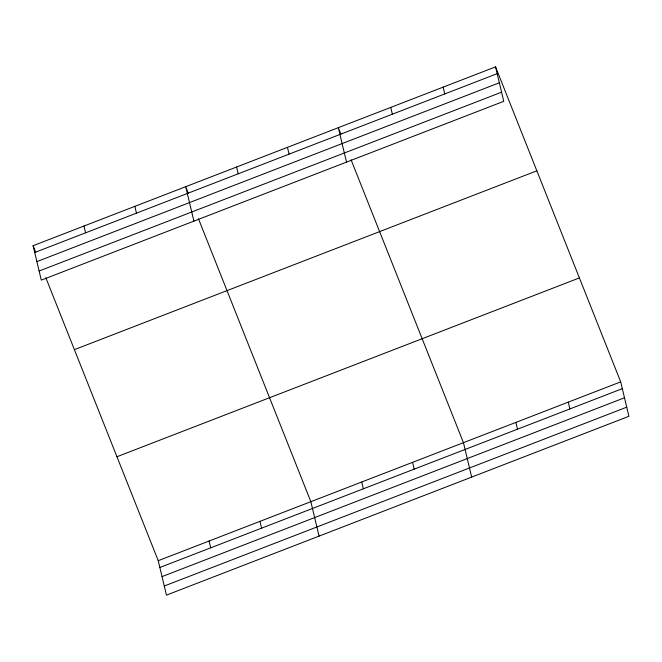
<?xml version="1.0" encoding="UTF-8"?>
<svg xmlns="http://www.w3.org/2000/svg" width="662" height="662" viewBox="0 0 662 662"><rect width="100%" height="100%" fill="white"/><g stroke="black" fill="none" stroke-linecap="round" stroke-linejoin="round"><path stroke-width="0.99" d="M495.557 66.87L503.757 101.311L41.301 280.134L33.1 245.701L495.557 66.87L620.699 381.866L628.9 416.299L166.443 595.13L158.243 560.689L45.868 277.825M34.722 252.495L497.17 73.664M36.89 261.614L499.347 82.783M39.132 271.015L501.581 92.184M74.401 349.644L536.849 170.813M116.942 456.747L579.399 277.916M158.243 560.689L620.699 381.866M159.865 567.491L622.313 388.66M162.033 576.61L624.489 397.779M164.275 586.011L626.724 407.18M340.947 134.287L338.323 127.667L346.524 162.107M351.083 159.799L463.458 442.663L471.667 477.103M188.339 193.296L185.708 186.684L193.916 221.125M198.476 218.816L310.85 501.68L319.059 536.121M33.1 245.701L35.731 252.313M568.286 402.132L569.899 408.926M443.143 87.136L444.765 93.93M515.872 422.397L517.494 429.191M390.729 107.401L392.351 114.203M412.592 462.341L414.213 469.135M287.449 147.345L289.071 154.138M361.725 482.01L363.339 488.804M236.582 167.014L238.196 173.808M259.984 521.35L261.598 528.144M134.841 206.354L136.463 213.156M209.109 541.019L210.731 547.822M83.966 226.023L85.588 232.825"/></g></svg>
